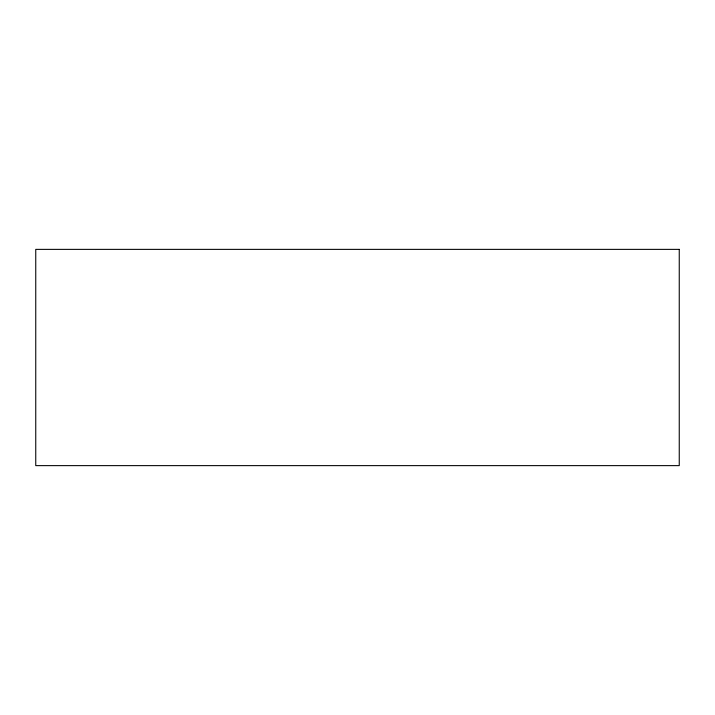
<?xml version="1.0" encoding="UTF-8"?>
<svg xmlns="http://www.w3.org/2000/svg" width="715" height="715" viewBox="0 0 715 715"><rect width="100%" height="100%" fill="white"/><g stroke="black" fill="none" stroke-linecap="round" stroke-linejoin="round"><path stroke-width="1.07" d="M679.25 249.374L35.75 249.374L35.75 465.626L679.25 465.626L679.25 249.374"/></g></svg>
